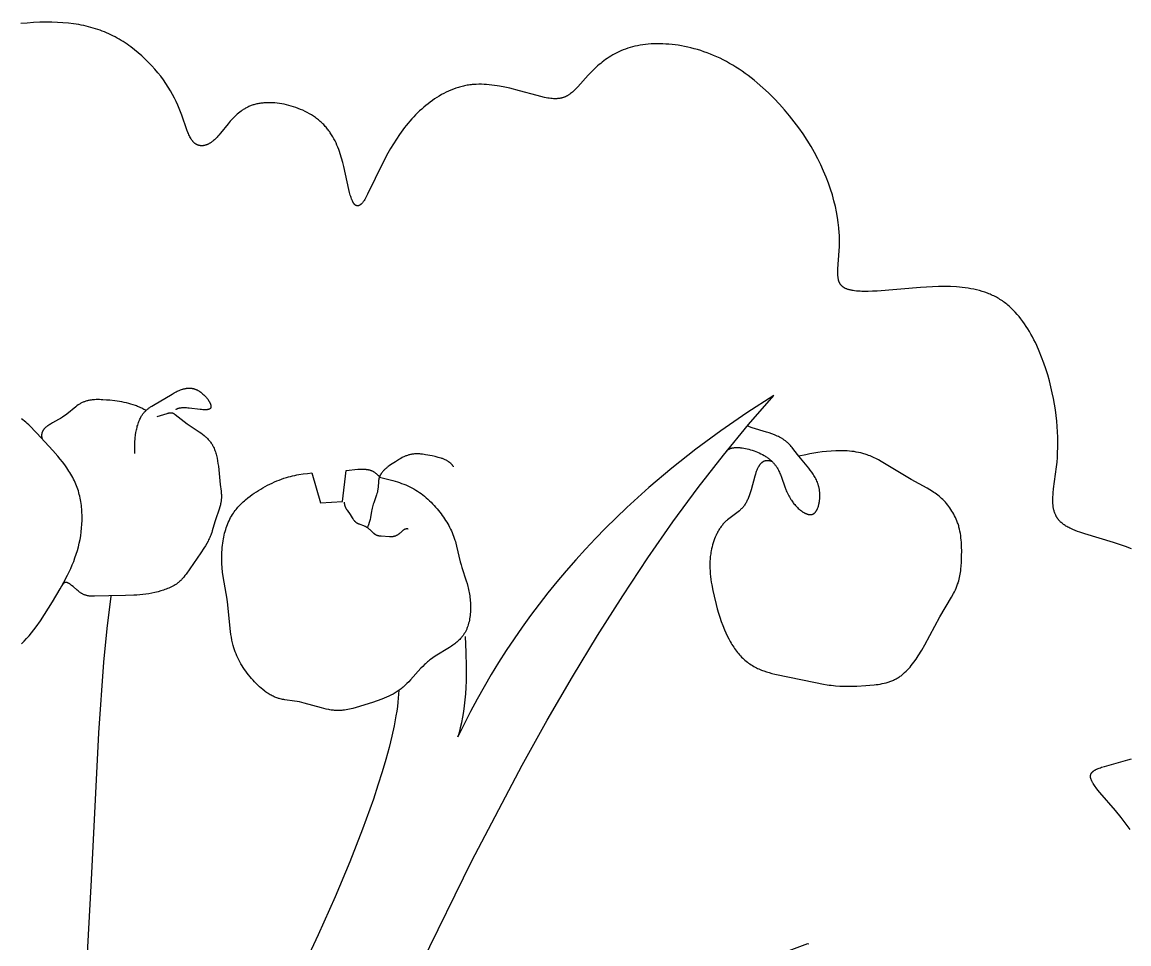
# Model space of a CAD drawing. Extents: x 238 to 525, y 206 to 336.
# Drawn here: x 294.6 to 368.9, y 274.5 to 336.4 of the extents above; entities that cross this region are included whole.
import ezdxf

# ---------------------------------------------------------------- set-up
doc = ezdxf.new("R2010")
doc.units = 0
doc.layers.get('0').update_dxf_attribs({"linetype": 'CONTINUOUS'})

msp = doc.modelspace()

# ---------------------------------------------------------------- linework, layer by layer
at = {"color": 7, "linetype": 'CONTINUOUS'}
for points in [[(369.071, 301.058), (368.671, 301.208), (368.267, 301.347), (367.861, 301.476), (365.938, 302.047), (365.599, 302.161), (365.438, 302.22), (365.283, 302.28), (365.134, 302.342), (364.993, 302.406), (364.925, 302.439), (364.859, 302.472), (364.795, 302.506), (364.733, 302.541), (364.673, 302.577), (364.615, 302.613), (364.56, 302.65), (364.507, 302.687), (364.456, 302.726), (364.407, 302.765), (364.361, 302.805), (364.316, 302.846), (364.274, 302.888), (364.254, 302.909), (364.234, 302.93), (364.215, 302.952), (364.196, 302.973), (364.178, 302.995), (364.16, 303.017), (364.143, 303.04), (364.126, 303.062), (364.11, 303.085), (364.094, 303.108), (364.079, 303.131), (364.064, 303.154), (364.049, 303.178), (364.035, 303.201), (364.022, 303.225), (364.009, 303.249), (363.984, 303.298), (363.961, 303.347), (363.939, 303.397), (363.92, 303.448), (363.901, 303.5), (363.885, 303.552), (363.869, 303.605), (363.856, 303.658), (363.843, 303.713), (363.832, 303.768), (363.823, 303.823), (363.815, 303.88), (363.807, 303.937), (363.802, 303.995), (363.797, 304.053), (363.793, 304.112), (363.791, 304.172), (363.789, 304.293), (363.791, 304.417), (363.796, 304.543), (363.804, 304.672), (363.816, 304.803), (363.845, 305.072), (364.043, 306.544), (364.074, 306.861), (364.098, 307.185), (364.115, 307.516), (364.125, 307.853), (364.127, 308.196), (364.121, 308.545), (364.107, 308.899), (364.084, 309.26), (364.052, 309.625), (364.011, 309.996), (363.961, 310.371), (363.901, 310.752), (363.831, 311.137), (363.751, 311.526), (363.661, 311.919), (363.559, 312.316), (363.447, 312.716), (363.323, 313.118), (363.187, 313.519), (363.04, 313.918), (362.88, 314.313), (362.708, 314.701), (362.617, 314.892), (362.523, 315.081), (362.426, 315.267), (362.325, 315.45), (362.222, 315.631), (362.114, 315.807), (362.004, 315.98), (361.89, 316.15), (361.772, 316.315), (361.651, 316.476), (361.527, 316.632), (361.399, 316.783), (361.267, 316.93), (361.132, 317.07), (360.993, 317.206), (360.923, 317.271), (360.851, 317.335), (360.778, 317.398), (360.705, 317.458), (360.63, 317.518), (360.555, 317.575), (360.478, 317.631), (360.401, 317.685), (360.322, 317.738), (360.243, 317.789), (360.163, 317.838), (360.082, 317.885), (360, 317.931), (359.917, 317.975), (359.833, 318.017), (359.748, 318.057), (359.662, 318.096), (359.576, 318.134), (359.489, 318.169), (359.401, 318.204), (359.223, 318.268), (359.042, 318.326), (358.859, 318.378), (358.673, 318.425), (358.485, 318.467), (358.295, 318.504), (358.102, 318.537), (357.909, 318.565), (357.713, 318.588), (357.516, 318.607), (357.318, 318.623), (356.92, 318.644), (356.518, 318.651), (356.116, 318.648), (355.713, 318.635), (354.914, 318.588), (352.001, 318.352), (351.688, 318.337), (351.391, 318.328), (351.11, 318.327), (350.977, 318.33), (350.847, 318.335), (350.723, 318.342), (350.603, 318.352), (350.488, 318.365), (350.379, 318.38), (350.326, 318.389), (350.275, 318.399), (350.224, 318.409), (350.176, 318.421), (350.128, 318.433), (350.082, 318.445), (350.038, 318.459), (349.995, 318.474), (349.953, 318.489), (349.913, 318.505), (349.874, 318.522), (349.855, 318.531), (349.837, 318.54), (349.819, 318.55), (349.801, 318.559), (349.784, 318.569), (349.767, 318.579), (349.751, 318.59), (349.735, 318.6), (349.719, 318.611), (349.704, 318.622), (349.689, 318.633), (349.675, 318.645), (349.661, 318.657), (349.647, 318.669), (349.634, 318.681), (349.621, 318.694), (349.608, 318.707), (349.596, 318.72), (349.584, 318.733), (349.573, 318.746), (349.562, 318.76), (349.551, 318.774), (349.541, 318.789), (349.531, 318.803), (349.521, 318.818), (349.512, 318.833), (349.502, 318.848), (349.494, 318.864), (349.485, 318.879), (349.477, 318.895), (349.469, 318.911), (349.462, 318.928), (349.455, 318.945), (349.448, 318.962), (349.441, 318.979), (349.435, 318.996), (349.429, 319.014), (349.423, 319.032), (349.413, 319.068), (349.403, 319.106), (349.395, 319.144), (349.387, 319.183), (349.38, 319.224), (349.374, 319.265), (349.37, 319.307), (349.366, 319.35), (349.362, 319.394), (349.36, 319.439), (349.357, 319.531), (349.357, 319.627), (349.359, 319.727), (349.363, 319.83), (349.453, 321.052), (349.466, 321.336), (349.472, 321.633), (349.469, 321.942), (349.463, 322.102), (349.454, 322.264), (349.428, 322.597), (349.388, 322.941), (349.336, 323.295), (349.27, 323.659), (349.191, 324.031), (349.097, 324.41), (348.99, 324.797), (348.867, 325.191), (348.729, 325.589), (348.575, 325.993), (348.405, 326.401), (348.219, 326.812), (348.016, 327.225), (347.796, 327.641), (347.559, 328.058), (347.303, 328.475), (347.03, 328.89), (346.741, 329.303), (346.437, 329.712), (346.118, 330.116), (345.785, 330.512), (345.439, 330.899), (345.081, 331.277), (344.712, 331.642), (344.332, 331.995), (343.943, 332.333), (343.745, 332.496), (343.545, 332.654), (343.343, 332.809), (343.139, 332.958), (342.933, 333.103), (342.726, 333.243), (342.517, 333.378), (342.307, 333.507), (342.095, 333.631), (341.882, 333.749), (341.668, 333.861), (341.453, 333.968), (341.237, 334.068), (341.021, 334.163), (340.804, 334.252), (340.586, 334.336), (340.369, 334.413), (340.152, 334.486), (339.935, 334.552), (339.718, 334.614), (339.502, 334.669), (339.287, 334.72), (339.073, 334.765), (338.86, 334.805), (338.648, 334.84), (338.437, 334.87), (338.228, 334.895), (338.021, 334.914), (337.816, 334.929), (337.614, 334.939), (337.413, 334.944), (337.215, 334.944), (337.02, 334.939), (336.827, 334.93), (336.638, 334.916), (336.452, 334.897), (336.269, 334.874), (336.09, 334.846), (335.914, 334.814), (335.742, 334.778), (335.575, 334.737), (335.411, 334.692), (335.252, 334.643), (335.098, 334.59), (334.947, 334.533), (334.801, 334.472), (334.659, 334.408), (334.52, 334.341), (334.386, 334.271), (334.255, 334.198), (334.128, 334.123), (334.005, 334.046), (333.885, 333.966), (333.769, 333.884), (333.656, 333.801), (333.546, 333.717), (333.44, 333.631), (333.336, 333.544), (333.236, 333.456), (333.138, 333.368), (332.952, 333.191), (332.775, 333.014), (332.609, 332.838), (331.899, 332.051), (331.776, 331.921), (331.715, 331.861), (331.655, 331.803), (331.596, 331.747), (331.537, 331.695), (331.477, 331.646), (331.418, 331.599), (331.388, 331.577), (331.358, 331.555), (331.328, 331.534), (331.297, 331.514), (331.267, 331.495), (331.236, 331.476), (331.205, 331.458), (331.174, 331.441), (331.143, 331.425), (331.111, 331.409), (331.078, 331.394), (331.046, 331.38), (331.013, 331.366), (330.98, 331.354), (330.946, 331.342), (330.911, 331.331), (330.877, 331.32), (330.841, 331.311), (330.806, 331.302), (330.769, 331.294), (330.732, 331.287), (330.695, 331.28), (330.657, 331.275), (330.618, 331.27), (330.578, 331.266), (330.538, 331.262), (330.497, 331.26), (330.455, 331.258), (330.413, 331.257), (330.369, 331.257), (330.325, 331.258), (330.28, 331.26), (330.187, 331.265), (330.091, 331.274), (329.99, 331.286), (329.886, 331.302), (329.777, 331.321), (329.664, 331.343), (329.424, 331.398), (329.166, 331.464), (327.992, 331.79), (327.339, 331.955), (327.001, 332.03), (326.657, 332.096), (326.484, 332.125), (326.31, 332.151), (326.135, 332.173), (325.96, 332.192), (325.784, 332.207), (325.609, 332.217), (325.433, 332.223), (325.258, 332.224), (325.083, 332.219), (324.908, 332.209), (324.822, 332.202), (324.735, 332.193), (324.649, 332.182), (324.562, 332.17), (324.477, 332.157), (324.391, 332.142), (324.306, 332.125), (324.221, 332.107), (324.136, 332.087), (324.052, 332.065), (323.968, 332.042), (323.885, 332.018), (323.718, 331.964), (323.554, 331.905), (323.39, 331.841), (323.229, 331.77), (323.069, 331.695), (322.91, 331.614), (322.753, 331.529), (322.598, 331.439), (322.445, 331.344), (322.293, 331.244), (322.144, 331.14), (321.996, 331.032), (321.85, 330.92), (321.707, 330.804), (321.565, 330.684), (321.426, 330.561), (321.288, 330.434), (321.153, 330.305), (321.02, 330.171), (320.89, 330.035), (320.762, 329.897), (320.636, 329.755), (320.513, 329.611), (320.393, 329.465), (320.275, 329.317), (320.159, 329.166), (319.936, 328.86), (319.725, 328.547), (319.524, 328.231), (319.333, 327.912), (319.153, 327.594), (318.819, 326.964), (317.796, 324.848), (317.696, 324.662), (317.647, 324.578), (317.6, 324.5), (317.555, 324.429), (317.532, 324.396), (317.51, 324.365), (317.488, 324.335), (317.466, 324.306), (317.444, 324.28), (317.423, 324.255), (317.402, 324.231), (317.381, 324.209), (317.361, 324.189), (317.351, 324.179), (317.341, 324.17), (317.331, 324.161), (317.32, 324.153), (317.311, 324.145), (317.301, 324.137), (317.291, 324.13), (317.281, 324.123), (317.271, 324.117), (317.262, 324.111), (317.252, 324.105), (317.243, 324.1), (317.233, 324.095), (317.224, 324.09), (317.214, 324.086), (317.205, 324.082), (317.196, 324.078), (317.186, 324.075), (317.182, 324.074), (317.177, 324.073), (317.173, 324.071), (317.168, 324.07), (317.164, 324.069), (317.159, 324.068), (317.155, 324.068), (317.15, 324.067), (317.146, 324.066), (317.141, 324.066), (317.137, 324.065), (317.132, 324.065), (317.128, 324.065), (317.123, 324.064), (317.119, 324.064), (317.115, 324.064), (317.11, 324.064), (317.106, 324.064), (317.102, 324.065), (317.097, 324.065), (317.093, 324.066), (317.089, 324.066), (317.084, 324.067), (317.08, 324.067), (317.076, 324.068), (317.071, 324.069), (317.067, 324.07), (317.063, 324.071), (317.059, 324.072), (317.054, 324.074), (317.05, 324.075), (317.046, 324.077), (317.042, 324.078), (317.038, 324.08), (317.033, 324.081), (317.029, 324.083), (317.025, 324.085), (317.021, 324.087), (317.017, 324.089), (317.013, 324.091), (317.009, 324.094), (317.004, 324.096), (316.996, 324.101), (316.988, 324.106), (316.98, 324.112), (316.972, 324.118), (316.964, 324.124), (316.956, 324.131), (316.948, 324.138), (316.94, 324.145), (316.933, 324.153), (316.925, 324.161), (316.917, 324.17), (316.909, 324.178), (316.902, 324.188), (316.894, 324.197), (316.886, 324.207), (316.879, 324.217), (316.871, 324.227), (316.857, 324.249), (316.842, 324.273), (316.827, 324.298), (316.813, 324.324), (316.798, 324.351), (316.784, 324.38), (316.77, 324.41), (316.756, 324.441), (316.742, 324.474), (316.715, 324.543), (316.688, 324.617), (316.662, 324.696), (316.635, 324.78), (316.585, 324.964), (316.535, 325.166), (316.207, 326.697), (316.135, 326.984), (316.053, 327.275), (315.961, 327.567), (315.911, 327.713), (315.857, 327.858), (315.8, 328.003), (315.739, 328.146), (315.675, 328.288), (315.607, 328.429), (315.535, 328.567), (315.459, 328.704), (315.378, 328.838), (315.336, 328.904), (315.292, 328.969), (315.248, 329.033), (315.202, 329.097), (315.155, 329.16), (315.107, 329.222), (315.058, 329.283), (315.007, 329.343), (314.955, 329.403), (314.901, 329.461), (314.846, 329.518), (314.79, 329.574), (314.733, 329.63), (314.674, 329.684), (314.614, 329.737), (314.553, 329.789), (314.49, 329.84), (314.427, 329.89), (314.362, 329.939), (314.297, 329.987), (314.163, 330.08), (314.025, 330.168), (313.884, 330.252), (313.74, 330.332), (313.593, 330.407), (313.444, 330.478), (313.293, 330.544), (313.139, 330.606), (312.985, 330.663), (312.829, 330.716), (312.672, 330.765), (312.515, 330.808), (312.357, 330.847), (312.199, 330.882), (312.042, 330.911), (311.885, 330.936), (311.73, 330.956), (311.575, 330.972), (311.422, 330.982), (311.271, 330.988), (311.123, 330.989), (310.976, 330.985), (310.904, 330.981), (310.833, 330.976), (310.762, 330.969), (310.692, 330.962), (310.623, 330.953), (310.555, 330.943), (310.488, 330.931), (310.422, 330.918), (310.357, 330.904), (310.293, 330.889), (310.23, 330.873), (310.168, 330.855), (310.107, 330.836), (310.047, 330.816), (309.988, 330.794), (309.93, 330.772), (309.873, 330.748), (309.817, 330.724), (309.762, 330.698), (309.708, 330.672), (309.655, 330.644), (309.603, 330.616), (309.552, 330.586), (309.501, 330.556), (309.451, 330.525), (309.403, 330.493), (309.355, 330.461), (309.307, 330.427), (309.215, 330.359), (309.126, 330.288), (309.039, 330.214), (308.956, 330.139), (308.875, 330.062), (308.796, 329.983), (308.719, 329.903), (308.645, 329.823), (308.573, 329.741), (308.434, 329.577), (307.929, 328.946), (307.811, 328.805), (307.752, 328.739), (307.693, 328.675), (307.634, 328.614), (307.576, 328.557), (307.517, 328.503), (307.458, 328.452), (307.4, 328.405), (307.37, 328.383), (307.341, 328.361), (307.312, 328.34), (307.283, 328.32), (307.254, 328.301), (307.225, 328.283), (307.196, 328.265), (307.167, 328.249), (307.138, 328.233), (307.11, 328.218), (307.081, 328.204), (307.053, 328.191), (307.024, 328.179), (306.996, 328.168), (306.968, 328.157), (306.94, 328.148), (306.912, 328.139), (306.884, 328.131), (306.856, 328.124), (306.829, 328.118), (306.801, 328.113), (306.774, 328.108), (306.747, 328.105), (306.72, 328.103), (306.693, 328.101), (306.667, 328.1), (306.641, 328.1), (306.627, 328.101), (306.614, 328.102), (306.601, 328.102), (306.588, 328.104), (306.575, 328.105), (306.562, 328.107), (306.55, 328.108), (306.537, 328.11), (306.524, 328.113), (306.511, 328.115), (306.499, 328.118), (306.486, 328.121), (306.473, 328.124), (306.461, 328.127), (306.449, 328.131), (306.436, 328.135), (306.424, 328.139), (306.412, 328.144), (306.399, 328.148), (306.387, 328.153), (306.375, 328.158), (306.363, 328.163), (306.351, 328.169), (306.339, 328.175), (306.327, 328.181), (306.316, 328.187), (306.304, 328.193), (306.292, 328.2), (306.269, 328.214), (306.246, 328.229), (306.224, 328.245), (306.201, 328.262), (306.179, 328.28), (306.157, 328.299), (306.136, 328.319), (306.115, 328.34), (306.094, 328.362), (306.073, 328.385), (306.053, 328.409), (306.033, 328.433), (306.013, 328.459), (305.994, 328.486), (305.975, 328.514), (305.956, 328.542), (305.938, 328.572), (305.919, 328.602), (305.901, 328.634), (305.866, 328.699), (305.832, 328.769), (305.798, 328.841), (305.764, 328.917), (305.731, 328.996), (305.666, 329.163), (305.315, 330.148), (305.144, 330.597), (305.048, 330.829), (304.943, 331.065), (304.828, 331.305), (304.703, 331.547), (304.566, 331.79), (304.418, 332.034), (304.259, 332.278), (304.089, 332.521), (303.909, 332.763), (303.72, 333.002), (303.521, 333.237), (303.314, 333.469), (303.097, 333.697), (302.873, 333.919), (302.642, 334.134), (302.403, 334.343), (302.157, 334.543), (301.905, 334.736), (301.777, 334.828), (301.648, 334.919), (301.517, 335.006), (301.384, 335.092), (301.251, 335.174), (301.116, 335.254), (300.98, 335.331), (300.842, 335.405), (300.703, 335.477), (300.562, 335.546), (300.42, 335.612), (300.276, 335.675), (300.13, 335.736), (299.983, 335.794), (299.834, 335.85), (299.683, 335.903), (299.53, 335.953), (299.375, 336), (299.219, 336.045), (299.06, 336.087), (298.899, 336.126), (298.736, 336.163), (298.57, 336.197), (298.403, 336.228), (298.06, 336.283), (297.708, 336.327), (297.346, 336.36), (296.974, 336.383), (296.59, 336.395), (296.196, 336.396), (295.789, 336.387), (295.374, 336.367), (294.951, 336.337), (294.524, 336.295)], [(368.979, 282.211), (368.782, 282.486), (368.583, 282.752), (368.384, 283.008), (367.99, 283.49), (366.954, 284.694), (366.817, 284.861), (366.694, 285.018), (366.638, 285.094), (366.586, 285.167), (366.538, 285.238), (366.494, 285.307), (366.474, 285.341), (366.455, 285.374), (366.437, 285.406), (366.421, 285.438), (366.405, 285.47), (366.391, 285.501), (366.378, 285.531), (366.366, 285.561), (366.356, 285.59), (366.351, 285.605), (366.346, 285.619), (366.342, 285.633), (366.339, 285.648), (366.335, 285.661), (366.332, 285.675), (366.329, 285.689), (366.327, 285.703), (366.325, 285.716), (366.323, 285.73), (366.322, 285.743), (366.321, 285.756), (366.32, 285.769), (366.32, 285.782), (366.32, 285.794), (366.321, 285.807), (366.322, 285.819), (366.323, 285.832), (366.324, 285.844), (366.326, 285.856), (366.329, 285.868), (366.331, 285.88), (366.335, 285.892), (366.338, 285.903), (366.342, 285.915), (366.346, 285.926), (366.351, 285.938), (366.356, 285.949), (366.362, 285.96), (366.367, 285.971), (366.374, 285.981), (366.38, 285.992), (366.388, 286.003), (366.395, 286.013), (366.403, 286.024), (366.411, 286.034), (366.42, 286.044), (366.429, 286.054), (366.438, 286.064), (366.448, 286.074), (366.458, 286.083), (366.469, 286.093), (366.48, 286.102), (366.491, 286.112), (366.503, 286.121), (366.515, 286.13), (366.527, 286.14), (366.54, 286.149), (366.566, 286.167), (366.594, 286.184), (366.623, 286.201), (366.654, 286.218), (366.685, 286.235), (366.718, 286.251), (366.753, 286.267), (366.825, 286.299), (366.901, 286.33), (366.983, 286.36), (367.068, 286.39), (367.25, 286.447), (368.832, 286.88), (369.082, 286.958)]]:
    msp.add_lwpolyline(points, dxfattribs=at)
at = {"color": 1, "linetype": 'CONTINUOUS'}
for points in [[(302.174, 307.448), (302.171, 308.109), (302.175, 308.256), (302.184, 308.402), (302.19, 308.476), (302.197, 308.55), (302.206, 308.627), (302.217, 308.705), (302.243, 308.862), (302.258, 308.943), (302.275, 309.024), (302.294, 309.107), (302.315, 309.19), (302.337, 309.273), (302.362, 309.356), (302.388, 309.438), (302.416, 309.519), (302.445, 309.599), (302.477, 309.677), (302.51, 309.754), (302.546, 309.827), (302.564, 309.863), (302.583, 309.899), (302.602, 309.933), (302.622, 309.967), (302.653, 310.016), (302.685, 310.063), (302.717, 310.108), (302.751, 310.152), (302.786, 310.194), (302.822, 310.234), (302.859, 310.274), (302.897, 310.311), (302.935, 310.348), (302.975, 310.383), (303.015, 310.418), (303.056, 310.451), (303.098, 310.483), (303.141, 310.515), (303.184, 310.545), (303.228, 310.575), (303.319, 310.634), (303.412, 310.69), (304.675, 311.435), (304.811, 311.512), (304.949, 311.585), (305.017, 311.619), (305.087, 311.651), (305.156, 311.681), (305.225, 311.71), (305.295, 311.735), (305.364, 311.759), (305.399, 311.769), (305.434, 311.779), (305.469, 311.789), (305.504, 311.797), (305.539, 311.805), (305.574, 311.812), (305.608, 311.818), (305.643, 311.823), (305.678, 311.828), (305.713, 311.831), (305.748, 311.834), (305.783, 311.835), (305.818, 311.836), (305.853, 311.835), (305.888, 311.834), (305.923, 311.832), (305.958, 311.828), (305.993, 311.824), (306.027, 311.818), (306.062, 311.811), (306.097, 311.803), (306.132, 311.794), (306.167, 311.784), (306.201, 311.772), (306.23, 311.762), (306.258, 311.75), (306.287, 311.738), (306.315, 311.726), (306.343, 311.712), (306.371, 311.698), (306.399, 311.683), (306.427, 311.667), (306.455, 311.651), (306.482, 311.634), (306.51, 311.617), (306.537, 311.599), (306.59, 311.561), (306.643, 311.521), (306.694, 311.48), (306.744, 311.437), (306.793, 311.393), (306.84, 311.347), (306.886, 311.301), (306.93, 311.253), (306.972, 311.206), (307.011, 311.158), (307.049, 311.109), (307.084, 311.061), (307.117, 311.013), (307.147, 310.965), (307.162, 310.942), (307.175, 310.918), (307.188, 310.895), (307.2, 310.872), (307.211, 310.85), (307.221, 310.827), (307.231, 310.805), (307.24, 310.783), (307.248, 310.762), (307.255, 310.741), (307.262, 310.72), (307.267, 310.7), (307.27, 310.69), (307.272, 310.681), (307.274, 310.671), (307.275, 310.661), (307.277, 310.652), (307.278, 310.643), (307.279, 310.634), (307.28, 310.625), (307.281, 310.616), (307.281, 310.607), (307.281, 310.598), (307.281, 310.59), (307.281, 310.582), (307.28, 310.574), (307.279, 310.566), (307.278, 310.558), (307.278, 310.554), (307.277, 310.55), (307.276, 310.547), (307.275, 310.543), (307.274, 310.539), (307.273, 310.535), (307.272, 310.532), (307.271, 310.528), (307.27, 310.525), (307.269, 310.521), (307.268, 310.518), (307.266, 310.515), (307.265, 310.511), (307.263, 310.508), (307.262, 310.505), (307.26, 310.502), (307.258, 310.497), (307.255, 310.493), (307.253, 310.489), (307.25, 310.485), (307.247, 310.481), (307.244, 310.477), (307.241, 310.473), (307.237, 310.469), (307.234, 310.466), (307.23, 310.462), (307.227, 310.459), (307.223, 310.455), (307.219, 310.452), (307.215, 310.449), (307.211, 310.446), (307.207, 310.443), (307.202, 310.44), (307.198, 310.437), (307.193, 310.434), (307.188, 310.431), (307.184, 310.429), (307.179, 310.426), (307.173, 310.423), (307.168, 310.421), (307.163, 310.419), (307.158, 310.416), (307.152, 310.414), (307.146, 310.412), (307.135, 310.408), (307.123, 310.404), (307.111, 310.401), (307.098, 310.398), (307.085, 310.395), (307.071, 310.392), (307.057, 310.39), (307.043, 310.388), (307.028, 310.386), (307.013, 310.384), (306.982, 310.382), (306.949, 310.38), (306.915, 310.379), (306.88, 310.379), (306.844, 310.38), (306.807, 310.381), (306.729, 310.386), (306.648, 310.392), (306.563, 310.401), (305.824, 310.491), (305.732, 310.499), (305.64, 310.505), (305.551, 310.509), (305.464, 310.511), (305.422, 310.51), (305.38, 310.509), (305.339, 310.507), (305.3, 310.503), (305.261, 310.499), (305.223, 310.494), (305.186, 310.488), (305.168, 310.485), (305.15, 310.481), (305.133, 310.477), (305.116, 310.473), (305.099, 310.468), (305.083, 310.463), (305.067, 310.458), (305.051, 310.452), (305.036, 310.446), (305.021, 310.44), (305.006, 310.434), (304.991, 310.427), (304.978, 310.419), (304.964, 310.412), (304.951, 310.404), (304.938, 310.396), (304.932, 310.391), (304.926, 310.387), (304.92, 310.382), (304.914, 310.378)], [(321.42, 273.229), (324.791, 280.118), (328.165, 286.525), (329.852, 289.549), (331.54, 292.451), (333.228, 295.234), (334.916, 297.896), (336.605, 300.437), (338.294, 302.858), (339.984, 305.159), (341.674, 307.339), (343.364, 309.399), (345.055, 311.339), (343.252, 310.175), (341.513, 308.976), (339.837, 307.74), (338.226, 306.469), (336.678, 305.163), (335.194, 303.82), (334.475, 303.135), (333.773, 302.441), (333.087, 301.739), (332.416, 301.027), (331.762, 300.307), (331.124, 299.577), (330.501, 298.839), (329.894, 298.091), (329.304, 297.335), (328.729, 296.57), (328.171, 295.795), (327.628, 295.012), (327.101, 294.22), (326.59, 293.419), (326.095, 292.609), (325.616, 291.79), (325.153, 290.962), (324.706, 290.125), (324.275, 289.279), (323.859, 288.424), (323.908, 288.578), (323.954, 288.736), (323.998, 288.897), (324.039, 289.062), (324.117, 289.403), (324.186, 289.758), (324.247, 290.128), (324.299, 290.512), (324.343, 290.911), (324.379, 291.324), (324.406, 291.752), (324.424, 292.195), (324.435, 292.652), (324.437, 293.123), (324.415, 294.11), (324.361, 295.155)], [(302.913, 310.327), (302.844, 310.367), (302.774, 310.406), (302.704, 310.444), (302.634, 310.479), (302.563, 310.514), (302.492, 310.546), (302.421, 310.578), (302.349, 310.608), (302.277, 310.636), (302.204, 310.663), (302.058, 310.714), (301.909, 310.76), (301.759, 310.802), (301.607, 310.839), (301.453, 310.873), (301.297, 310.904), (301.139, 310.931), (300.816, 310.978), (300.483, 311.016), (300.258, 311.037), (300.031, 311.053), (299.917, 311.059), (299.804, 311.062), (299.691, 311.063), (299.579, 311.061), (299.468, 311.056), (299.358, 311.047), (299.303, 311.042), (299.249, 311.035), (299.196, 311.028), (299.143, 311.019), (299.091, 311.009), (299.039, 310.998), (298.988, 310.986), (298.937, 310.973), (298.887, 310.958), (298.838, 310.942), (298.789, 310.925), (298.741, 310.907), (298.693, 310.886), (298.645, 310.864), (298.598, 310.841), (298.552, 310.816), (298.507, 310.79), (298.462, 310.764), (298.417, 310.735), (298.373, 310.706), (298.286, 310.645), (298.201, 310.581), (297.598, 310.088), (297.506, 310.018), (297.412, 309.949), (297.314, 309.883), (297.25, 309.842), (297.184, 309.801), (297.05, 309.723), (296.645, 309.5), (296.516, 309.426), (296.455, 309.389), (296.395, 309.351), (296.337, 309.312), (296.282, 309.272), (296.256, 309.252), (296.23, 309.232), (296.205, 309.211), (296.18, 309.19), (296.157, 309.169), (296.134, 309.147), (296.113, 309.125), (296.092, 309.103), (296.072, 309.08), (296.053, 309.057), (296.044, 309.046), (296.035, 309.034), (296.027, 309.022), (296.018, 309.01), (296.01, 308.998), (296.003, 308.986), (295.995, 308.974), (295.988, 308.961), (295.981, 308.949), (295.975, 308.936), (295.968, 308.923), (295.962, 308.911), (295.957, 308.898), (295.951, 308.884), (295.946, 308.871), (295.942, 308.858), (295.937, 308.844), (295.933, 308.831), (295.929, 308.817), (295.926, 308.803), (295.923, 308.789), (295.92, 308.775), (295.918, 308.76), (295.916, 308.746), (295.914, 308.731), (295.913, 308.717), (295.912, 308.702), (295.911, 308.687), (295.911, 308.671), (295.911, 308.656), (295.911, 308.64), (295.912, 308.625), (295.913, 308.609), (295.915, 308.593), (295.917, 308.576), (295.92, 308.56), (295.923, 308.543), (295.926, 308.527), (295.93, 308.51), (295.934, 308.493), (295.938, 308.475), (295.943, 308.458), (295.948, 308.44), (295.954, 308.422)], [(303.677, 309.939), (304.339, 310.141), (304.382, 310.152), (304.422, 310.162), (304.459, 310.17), (304.493, 310.176), (304.51, 310.179), (304.526, 310.181), (304.541, 310.183), (304.555, 310.185), (304.57, 310.186), (304.583, 310.186), (304.597, 310.186), (304.61, 310.186), (304.622, 310.186), (304.628, 310.185), (304.634, 310.185), (304.64, 310.184), (304.646, 310.183), (304.652, 310.182), (304.658, 310.181), (304.664, 310.18), (304.67, 310.179), (304.675, 310.178), (304.681, 310.176), (304.686, 310.175), (304.692, 310.173), (304.698, 310.172), (304.703, 310.17), (304.708, 310.168), (304.714, 310.166), (304.725, 310.162), (304.736, 310.157), (304.746, 310.152), (304.757, 310.146), (304.768, 310.14), (304.779, 310.134), (304.79, 310.127), (304.801, 310.12), (304.813, 310.112), (304.836, 310.096), (304.887, 310.057), (305.476, 309.601), (305.689, 309.447), (306.498, 308.902), (306.607, 308.823), (306.713, 308.743), (306.816, 308.661), (306.865, 308.619), (306.914, 308.576), (306.962, 308.532), (307.008, 308.488), (307.053, 308.443), (307.097, 308.396), (307.14, 308.349), (307.181, 308.3), (307.221, 308.25), (307.259, 308.199), (307.296, 308.147), (307.331, 308.094), (307.353, 308.059), (307.373, 308.023), (307.394, 307.987), (307.413, 307.951), (307.432, 307.914), (307.45, 307.876), (307.485, 307.8), (307.517, 307.721), (307.548, 307.641), (307.576, 307.56), (307.602, 307.477), (307.626, 307.392), (307.649, 307.307), (307.669, 307.22), (307.689, 307.133), (307.723, 306.955), (307.752, 306.776), (307.776, 306.595), (307.9, 305.377), (307.959, 304.916), (307.966, 304.841), (307.973, 304.767), (307.977, 304.692), (307.98, 304.617), (307.981, 304.54), (307.979, 304.463), (307.977, 304.424), (307.974, 304.385), (307.97, 304.345), (307.966, 304.305), (307.961, 304.264), (307.955, 304.223), (307.948, 304.181), (307.94, 304.139), (307.925, 304.07), (307.909, 304.001), (307.89, 303.93), (307.869, 303.858), (307.824, 303.713), (307.575, 302.989), (307.535, 302.86), (307.367, 302.264), (307.331, 302.15), (307.292, 302.036), (307.262, 301.957), (307.23, 301.879), (307.196, 301.8), (307.16, 301.721), (307.122, 301.642), (307.082, 301.563), (306.997, 301.404), (306.906, 301.245), (306.81, 301.087), (306.606, 300.771), (305.605, 299.352), (305.531, 299.25), (305.455, 299.151), (305.416, 299.102), (305.376, 299.055), (305.334, 299.008), (305.291, 298.962), (305.247, 298.917), (305.2, 298.873), (305.152, 298.83), (305.127, 298.809), (305.102, 298.789), (305.067, 298.762), (305.032, 298.736), (304.996, 298.71), (304.959, 298.685), (304.921, 298.66), (304.882, 298.636), (304.802, 298.589), (304.72, 298.543), (304.635, 298.5), (304.548, 298.459), (304.459, 298.419), (304.369, 298.381), (304.277, 298.345), (304.185, 298.311), (304.093, 298.279), (303.908, 298.219), (303.725, 298.166), (303.512, 298.112), (303.304, 298.066), (303.1, 298.028), (302.899, 297.997), (302.699, 297.973), (302.499, 297.954), (302.297, 297.94), (302.093, 297.929), (301.553, 297.914), (300.433, 297.902), (299.468, 297.863), (299.387, 297.863), (299.307, 297.864), (299.268, 297.866), (299.228, 297.868), (299.188, 297.871), (299.149, 297.875), (299.11, 297.88), (299.07, 297.886), (299.031, 297.893), (298.992, 297.9), (298.954, 297.909), (298.915, 297.919), (298.876, 297.93), (298.838, 297.942), (298.799, 297.956), (298.761, 297.971), (298.723, 297.987), (298.685, 298.005), (298.648, 298.024), (298.61, 298.045), (298.584, 298.061), (298.558, 298.077), (298.533, 298.093), (298.507, 298.111), (298.457, 298.147), (298.406, 298.185), (298.356, 298.225), (298.306, 298.266), (298.019, 298.517), (297.928, 298.593), (297.884, 298.629), (297.84, 298.661), (297.819, 298.677), (297.797, 298.691), (297.776, 298.705), (297.755, 298.718), (297.734, 298.73), (297.714, 298.741), (297.703, 298.747), (297.693, 298.752), (297.683, 298.756), (297.673, 298.761), (297.663, 298.765), (297.653, 298.769), (297.643, 298.772), (297.633, 298.776), (297.624, 298.779), (297.614, 298.781), (297.604, 298.784), (297.595, 298.786), (297.585, 298.788), (297.576, 298.789), (297.566, 298.79), (297.562, 298.791), (297.557, 298.791), (297.552, 298.791), (297.548, 298.792), (297.543, 298.792), (297.538, 298.792), (297.534, 298.792), (297.529, 298.792), (297.525, 298.791), (297.52, 298.791), (297.516, 298.79), (297.511, 298.79), (297.507, 298.789), (297.502, 298.789), (297.498, 298.788), (297.493, 298.787), (297.489, 298.786), (297.484, 298.785), (297.48, 298.784), (297.476, 298.782), (297.471, 298.781), (297.467, 298.78), (297.463, 298.778), (297.458, 298.776), (297.454, 298.775), (297.45, 298.773), (297.445, 298.771), (297.441, 298.769), (297.437, 298.767), (297.433, 298.764), (297.428, 298.762), (297.424, 298.759), (297.42, 298.757), (297.416, 298.754), (297.412, 298.751), (297.408, 298.748), (297.404, 298.745), (297.4, 298.742), (297.395, 298.739), (297.391, 298.736), (297.387, 298.732), (297.383, 298.728), (297.375, 298.721), (297.368, 298.713), (297.36, 298.704), (297.352, 298.696), (297.344, 298.686), (297.337, 298.676), (297.329, 298.666), (297.322, 298.655), (297.314, 298.644), (297.307, 298.632), (297.3, 298.619), (297.293, 298.607), (297.285, 298.593), (297.278, 298.579), (297.272, 298.565), (297.265, 298.55)], [(294.564, 294.667), (294.739, 294.845), (294.908, 295.028), (295.073, 295.217), (295.232, 295.41), (295.387, 295.607), (295.538, 295.807), (295.828, 296.218), (296.107, 296.638), (296.64, 297.494), (297.165, 298.375), (297.414, 298.82), (297.649, 299.271), (297.76, 299.5), (297.867, 299.731), (297.968, 299.965), (298.064, 300.202), (298.153, 300.442), (298.236, 300.685), (298.312, 300.933), (298.381, 301.185), (298.439, 301.43), (298.49, 301.679), (298.534, 301.931), (298.569, 302.184), (298.597, 302.44), (298.616, 302.696), (298.626, 302.952), (298.628, 303.208), (298.626, 303.336), (298.621, 303.463), (298.614, 303.59), (298.604, 303.716), (298.593, 303.842), (298.579, 303.967), (298.562, 304.091), (298.543, 304.215), (298.522, 304.337), (298.498, 304.459), (298.472, 304.58), (298.443, 304.699), (298.411, 304.817), (298.377, 304.934), (298.341, 305.049), (298.301, 305.163), (298.257, 305.281), (298.211, 305.396), (298.161, 305.51), (298.109, 305.623), (298.055, 305.734), (297.997, 305.844), (297.938, 305.952), (297.876, 306.059), (297.812, 306.165), (297.746, 306.27), (297.609, 306.477), (297.464, 306.68), (297.312, 306.88), (297.155, 307.077), (296.992, 307.271), (296.656, 307.656), (295.598, 308.809), (295.418, 309), (295.234, 309.187), (295.047, 309.367), (294.951, 309.454), (294.854, 309.539), (294.756, 309.622), (294.655, 309.701), (294.554, 309.778)], [(341.896, 307.616), (341.9, 307.622), (341.905, 307.628), (341.91, 307.634), (341.915, 307.64), (341.921, 307.646), (341.926, 307.652), (341.932, 307.657), (341.937, 307.663), (341.943, 307.668), (341.949, 307.674), (341.955, 307.679), (341.961, 307.684), (341.967, 307.689), (341.974, 307.694), (341.987, 307.704), (342.001, 307.713), (342.015, 307.722), (342.029, 307.731), (342.044, 307.74), (342.06, 307.748), (342.076, 307.756), (342.092, 307.763), (342.109, 307.77), (342.126, 307.777), (342.143, 307.783), (342.161, 307.79), (342.18, 307.795), (342.198, 307.801), (342.217, 307.806), (342.237, 307.811), (342.257, 307.816), (342.277, 307.82), (342.297, 307.824), (342.34, 307.831), (342.383, 307.837), (342.428, 307.841), (342.474, 307.845), (342.521, 307.847), (342.569, 307.848), (342.618, 307.848), (342.669, 307.847), (342.72, 307.844), (342.772, 307.841), (342.825, 307.836), (342.878, 307.83), (342.933, 307.824), (343.043, 307.807), (343.156, 307.786), (343.27, 307.761), (343.386, 307.732), (343.502, 307.7), (343.619, 307.663), (343.736, 307.623), (343.852, 307.58), (343.967, 307.533), (344.081, 307.482), (344.192, 307.429), (344.302, 307.372), (344.408, 307.312), (344.46, 307.281), (344.512, 307.25), (344.562, 307.217), (344.611, 307.184), (344.659, 307.15), (344.707, 307.116), (344.753, 307.081), (344.797, 307.045), (344.841, 307.009), (344.883, 306.972), (344.924, 306.934), (344.963, 306.896), (344.995, 306.864), (345.026, 306.831), (345.056, 306.798), (345.085, 306.764), (345.113, 306.73), (345.14, 306.696), (345.166, 306.662), (345.191, 306.627), (345.216, 306.591), (345.24, 306.556), (345.263, 306.52), (345.285, 306.484), (345.328, 306.41), (345.368, 306.335), (345.406, 306.26), (345.441, 306.183), (345.476, 306.105), (345.508, 306.027), (345.57, 305.867), (345.802, 305.205), (345.866, 305.036), (345.901, 304.951), (345.937, 304.867), (345.976, 304.782), (346.016, 304.698), (346.059, 304.613), (346.105, 304.529), (346.154, 304.446), (346.207, 304.362), (346.246, 304.304), (346.286, 304.246), (346.328, 304.189), (346.371, 304.132), (346.416, 304.076), (346.462, 304.021), (346.509, 303.967), (346.557, 303.914), (346.606, 303.863), (346.655, 303.813), (346.706, 303.765), (346.756, 303.719), (346.808, 303.675), (346.859, 303.633), (346.911, 303.593), (346.963, 303.555), (347.015, 303.52), (347.041, 303.504), (347.067, 303.488), (347.093, 303.473), (347.119, 303.458), (347.145, 303.445), (347.171, 303.432), (347.196, 303.42), (347.222, 303.409), (347.247, 303.398), (347.272, 303.389), (347.297, 303.38), (347.322, 303.372), (347.347, 303.365), (347.371, 303.359), (347.384, 303.356), (347.396, 303.354), (347.408, 303.352), (347.42, 303.35), (347.432, 303.348), (347.444, 303.346), (347.456, 303.345), (347.467, 303.344), (347.479, 303.344), (347.491, 303.343), (347.502, 303.343), (347.514, 303.343), (347.525, 303.343), (347.537, 303.344), (347.548, 303.345), (347.559, 303.346), (347.57, 303.347), (347.581, 303.349), (347.592, 303.35), (347.603, 303.353), (347.614, 303.355), (347.625, 303.358), (347.635, 303.361), (347.646, 303.364), (347.656, 303.368), (347.667, 303.372), (347.677, 303.376), (347.687, 303.38), (347.697, 303.385), (347.707, 303.39), (347.717, 303.395), (347.727, 303.401), (347.734, 303.406), (347.742, 303.411), (347.749, 303.416), (347.757, 303.421), (347.764, 303.426), (347.772, 303.432), (347.779, 303.438), (347.786, 303.444), (347.793, 303.45), (347.8, 303.456), (347.807, 303.463), (347.814, 303.469), (347.828, 303.483), (347.841, 303.497), (347.854, 303.513), (347.867, 303.528), (347.879, 303.545), (347.892, 303.562), (347.904, 303.579), (347.915, 303.597), (347.927, 303.616), (347.938, 303.635), (347.949, 303.655), (347.96, 303.675), (347.97, 303.696), (347.98, 303.717), (347.99, 303.739), (347.999, 303.761), (348.017, 303.807), (348.034, 303.854), (348.051, 303.903), (348.065, 303.953), (348.079, 304.004), (348.091, 304.057), (348.103, 304.11), (348.113, 304.165), (348.122, 304.22), (348.13, 304.276), (348.137, 304.333), (348.142, 304.39), (348.146, 304.448), (348.15, 304.505), (348.152, 304.563), (348.152, 304.621), (348.152, 304.678), (348.15, 304.736), (348.147, 304.793), (348.143, 304.849), (348.137, 304.905), (348.132, 304.952), (348.125, 304.998), (348.118, 305.044), (348.11, 305.089), (348.101, 305.133), (348.091, 305.178), (348.081, 305.221), (348.069, 305.265), (348.057, 305.308), (348.045, 305.35), (348.031, 305.392), (348.017, 305.434), (347.986, 305.516), (347.953, 305.596), (347.918, 305.675), (347.88, 305.753), (347.84, 305.829), (347.798, 305.904), (347.755, 305.978), (347.709, 306.051), (347.662, 306.123), (347.613, 306.194), (347.512, 306.333), (347.407, 306.47), (346.751, 307.259), (346.41, 307.698), (346.295, 307.841), (346.235, 307.91), (346.174, 307.979), (346.112, 308.045), (346.047, 308.111), (345.979, 308.174), (345.945, 308.205), (345.91, 308.235), (345.873, 308.265), (345.837, 308.294), (345.799, 308.322), (345.76, 308.35), (345.724, 308.375), (345.688, 308.4), (345.65, 308.424), (345.612, 308.447), (345.534, 308.492), (345.454, 308.536), (345.371, 308.577), (345.287, 308.617), (345.202, 308.655), (345.115, 308.691), (344.938, 308.76), (344.759, 308.823), (344.581, 308.881), (343.613, 309.169), (343.548, 309.191), (343.487, 309.213), (343.43, 309.236), (343.377, 309.258), (343.352, 309.27), (343.329, 309.281), (343.306, 309.293), (343.285, 309.305)], [(344.963, 306.896), (344.933, 306.907), (344.903, 306.917), (344.874, 306.926), (344.845, 306.935), (344.817, 306.942), (344.789, 306.948), (344.762, 306.953), (344.735, 306.957), (344.709, 306.961), (344.684, 306.963), (344.658, 306.965), (344.646, 306.965), (344.633, 306.965), (344.621, 306.965), (344.609, 306.965), (344.597, 306.965), (344.585, 306.964), (344.573, 306.963), (344.562, 306.962), (344.55, 306.961), (344.539, 306.959), (344.527, 306.958), (344.516, 306.956), (344.505, 306.954), (344.494, 306.951), (344.483, 306.949), (344.472, 306.946), (344.462, 306.943), (344.451, 306.94), (344.441, 306.937), (344.43, 306.933), (344.42, 306.929), (344.41, 306.925), (344.4, 306.921), (344.39, 306.917), (344.38, 306.912), (344.37, 306.908), (344.36, 306.903), (344.35, 306.898), (344.341, 306.893), (344.332, 306.887), (344.322, 306.882), (344.313, 306.876), (344.304, 306.87), (344.295, 306.864), (344.277, 306.851), (344.259, 306.837), (344.242, 306.823), (344.225, 306.809), (344.209, 306.793), (344.192, 306.777), (344.177, 306.76), (344.161, 306.743), (344.146, 306.725), (344.131, 306.706), (344.116, 306.687), (344.101, 306.667), (344.087, 306.647), (344.073, 306.626), (344.06, 306.605), (344.046, 306.583), (344.033, 306.561), (344.02, 306.538), (343.995, 306.49), (343.971, 306.441), (343.947, 306.39), (343.925, 306.338), (343.903, 306.283), (343.881, 306.228), (343.861, 306.17), (343.821, 306.052), (343.783, 305.929), (343.531, 305.003), (343.491, 304.87), (343.45, 304.739), (343.406, 304.611), (343.359, 304.486), (343.335, 304.425), (343.309, 304.366), (343.283, 304.307), (343.255, 304.25), (343.227, 304.195), (343.197, 304.141), (343.166, 304.088), (343.134, 304.037), (343.101, 303.988), (343.066, 303.94), (343.03, 303.894), (342.993, 303.849), (342.955, 303.806), (342.915, 303.765), (342.875, 303.724), (342.835, 303.685), (342.793, 303.646), (342.751, 303.609), (342.664, 303.537), (342.576, 303.467), (342.122, 303.134), (342.032, 303.064), (341.944, 302.993), (341.901, 302.955), (341.859, 302.917), (341.817, 302.878), (341.776, 302.837), (341.732, 302.792), (341.689, 302.745), (341.647, 302.697), (341.606, 302.647), (341.565, 302.596), (341.526, 302.544), (341.488, 302.491), (341.451, 302.436), (341.415, 302.381), (341.379, 302.324), (341.345, 302.267), (341.312, 302.208), (341.28, 302.149), (341.248, 302.088), (341.218, 302.027), (341.189, 301.965), (341.133, 301.839), (341.081, 301.711), (341.034, 301.581), (340.99, 301.448), (340.951, 301.315), (340.915, 301.181), (340.883, 301.046), (340.856, 300.91), (340.839, 300.814), (340.824, 300.717), (340.81, 300.621), (340.799, 300.525), (340.79, 300.428), (340.782, 300.332), (340.777, 300.236), (340.773, 300.141), (340.769, 299.949), (340.772, 299.759), (340.781, 299.568), (340.795, 299.379), (340.814, 299.189), (340.837, 299.001), (340.865, 298.813), (340.896, 298.625), (340.967, 298.252), (341.047, 297.881), (341.185, 297.307), (341.261, 297.021), (341.343, 296.738), (341.432, 296.455), (341.528, 296.174), (341.633, 295.894), (341.746, 295.616), (341.836, 295.413), (341.93, 295.212), (342.031, 295.014), (342.137, 294.819), (342.192, 294.723), (342.249, 294.628), (342.308, 294.535), (342.368, 294.443), (342.429, 294.353), (342.493, 294.265), (342.558, 294.178), (342.624, 294.094), (342.691, 294.013), (342.76, 293.934), (342.83, 293.857), (342.902, 293.783), (342.975, 293.71), (343.05, 293.64), (343.127, 293.572), (343.206, 293.506), (343.286, 293.442), (343.368, 293.381), (343.451, 293.322), (343.536, 293.265), (343.623, 293.21), (343.712, 293.158), (343.802, 293.109), (343.894, 293.061), (343.976, 293.022), (344.058, 292.985), (344.142, 292.949), (344.227, 292.915), (344.313, 292.883), (344.4, 292.852), (344.576, 292.794), (344.756, 292.741), (344.939, 292.693), (345.124, 292.648), (347.869, 292.085), (348.39, 291.975), (348.653, 291.928), (348.786, 291.908), (348.921, 291.89), (349.06, 291.874), (349.2, 291.86), (349.484, 291.84), (349.771, 291.829), (350.061, 291.825), (350.353, 291.828), (350.645, 291.837), (351.227, 291.869), (351.512, 291.89), (351.793, 291.918), (351.932, 291.935), (352.07, 291.954), (352.206, 291.976), (352.341, 292.002), (352.473, 292.031), (352.604, 292.064), (352.669, 292.082), (352.733, 292.101), (352.796, 292.121), (352.859, 292.142), (352.921, 292.165), (352.983, 292.189), (353.044, 292.214), (353.104, 292.241), (353.163, 292.269), (353.222, 292.298), (353.28, 292.329), (353.337, 292.362), (353.391, 292.394), (353.444, 292.427), (353.496, 292.462), (353.548, 292.498), (353.599, 292.536), (353.649, 292.574), (353.699, 292.614), (353.748, 292.655), (353.796, 292.697), (353.844, 292.74), (353.937, 292.83), (354.029, 292.923), (354.118, 293.019), (354.205, 293.118), (354.289, 293.22), (354.372, 293.325), (354.453, 293.432), (354.609, 293.65), (354.758, 293.873), (354.986, 294.239), (355.2, 294.608), (356.207, 296.478), (356.992, 297.802), (357.124, 298.045), (357.187, 298.167), (357.246, 298.291), (357.302, 298.416), (357.354, 298.542), (357.402, 298.67), (357.425, 298.734), (357.446, 298.799), (357.478, 298.906), (357.506, 299.014), (357.532, 299.123), (357.555, 299.233), (357.575, 299.344), (357.593, 299.456), (357.608, 299.568), (357.622, 299.681), (357.642, 299.907), (357.657, 300.135), (357.67, 300.591), (357.672, 300.894), (357.667, 301.194), (357.661, 301.343), (357.652, 301.492), (357.64, 301.64), (357.625, 301.787), (357.607, 301.934), (357.584, 302.079), (357.557, 302.224), (357.526, 302.369), (357.49, 302.512), (357.47, 302.583), (357.449, 302.654), (357.426, 302.725), (357.402, 302.796), (357.376, 302.866), (357.349, 302.936), (357.303, 303.047), (357.254, 303.158), (357.2, 303.267), (357.143, 303.375), (357.083, 303.482), (357.02, 303.587), (356.953, 303.691), (356.884, 303.792), (356.812, 303.892), (356.736, 303.989), (356.659, 304.084), (356.578, 304.176), (356.495, 304.265), (356.41, 304.352), (356.323, 304.435), (356.234, 304.515), (356.151, 304.584), (356.067, 304.651), (355.982, 304.715), (355.895, 304.777), (355.807, 304.836), (355.718, 304.894), (355.537, 305.006), (355.353, 305.112), (354.292, 305.699), (352.268, 306.91), (352.085, 307.013), (351.9, 307.11), (351.806, 307.157), (351.712, 307.202), (351.617, 307.244), (351.521, 307.285), (351.424, 307.323), (351.326, 307.359), (351.255, 307.384), (351.184, 307.407), (351.112, 307.428), (351.04, 307.449), (350.894, 307.486), (350.746, 307.519), (350.596, 307.547), (350.445, 307.571), (350.293, 307.591), (350.14, 307.607), (349.987, 307.619), (349.833, 307.628), (349.679, 307.633), (349.524, 307.635), (349.37, 307.634), (349.216, 307.63), (348.91, 307.613), (348.609, 307.588), (348.313, 307.554), (348.024, 307.513), (347.744, 307.468), (347.476, 307.418), (347.219, 307.366), (346.751, 307.259)], [(323.571, 306.56), (323.555, 306.583), (323.538, 306.605), (323.521, 306.628), (323.503, 306.649), (323.485, 306.67), (323.467, 306.691), (323.449, 306.71), (323.431, 306.73), (323.412, 306.749), (323.393, 306.767), (323.373, 306.785), (323.354, 306.802), (323.334, 306.819), (323.314, 306.836), (323.294, 306.852), (323.273, 306.868), (323.252, 306.883), (323.232, 306.897), (323.21, 306.912), (323.189, 306.926), (323.146, 306.952), (323.102, 306.977), (323.057, 307.001), (323.011, 307.023), (322.965, 307.044), (322.918, 307.064), (322.871, 307.083), (322.823, 307.101), (322.775, 307.117), (322.726, 307.133), (322.627, 307.162), (322.527, 307.189), (322.325, 307.236), (322.121, 307.279), (321.69, 307.368), (321.583, 307.386), (321.474, 307.401), (321.42, 307.407), (321.366, 307.413), (321.311, 307.417), (321.256, 307.42), (321.203, 307.422), (321.149, 307.423), (321.095, 307.422), (321.042, 307.421), (320.988, 307.418), (320.934, 307.414), (320.881, 307.408), (320.827, 307.401), (320.774, 307.394), (320.721, 307.384), (320.669, 307.374), (320.616, 307.362), (320.565, 307.348), (320.513, 307.334), (320.462, 307.318), (320.412, 307.3), (320.363, 307.281), (320.314, 307.261), (320.265, 307.239), (320.217, 307.217), (320.169, 307.193), (320.122, 307.168), (320.029, 307.117), (319.937, 307.063), (319.666, 306.893), (319.331, 306.681), (319.249, 306.624), (319.169, 306.566), (319.129, 306.535), (319.09, 306.504), (319.052, 306.472), (319.013, 306.439), (318.976, 306.405), (318.939, 306.37), (318.904, 306.334), (318.869, 306.298), (318.835, 306.26), (318.802, 306.221), (318.77, 306.181), (318.74, 306.141), (318.726, 306.12), (318.712, 306.1), (318.698, 306.079), (318.685, 306.058), (318.672, 306.036), (318.659, 306.015), (318.647, 305.993), (318.636, 305.971), (318.625, 305.949), (318.614, 305.927), (318.605, 305.904), (318.595, 305.882), (318.586, 305.859), (318.578, 305.836), (318.57, 305.813), (318.563, 305.789), (318.557, 305.767), (318.552, 305.745), (318.547, 305.722), (318.542, 305.7), (318.538, 305.677), (318.534, 305.654), (318.527, 305.608), (318.522, 305.562), (318.518, 305.516), (318.503, 305.233), (318.496, 305.14), (318.492, 305.093), (318.486, 305.047), (318.478, 305), (318.469, 304.953), (318.459, 304.907), (318.448, 304.861), (318.435, 304.815), (318.422, 304.769), (318.393, 304.678), (318.204, 304.136), (318.176, 304.044), (318.15, 303.952), (318.126, 303.86), (318.103, 303.767), (318.082, 303.674), (318.063, 303.58), (317.987, 303.157), (317.959, 303.016), (317.943, 302.947), (317.926, 302.878), (317.906, 302.809), (317.885, 302.741), (317.873, 302.708), (317.861, 302.674), (317.848, 302.641), (317.834, 302.608), (317.819, 302.575), (317.804, 302.542), (317.788, 302.51), (317.771, 302.478)], [(318.59, 305.868), (319.499, 305.626), (319.792, 305.538), (319.936, 305.491), (320.079, 305.442), (320.22, 305.389), (320.36, 305.334), (320.499, 305.274), (320.636, 305.211), (320.771, 305.143), (320.904, 305.07), (321.027, 304.997), (321.149, 304.92), (321.269, 304.839), (321.387, 304.754), (321.504, 304.665), (321.618, 304.573), (321.731, 304.477), (321.841, 304.379), (321.949, 304.277), (322.056, 304.173), (322.16, 304.067), (322.261, 303.959), (322.36, 303.849), (322.457, 303.737), (322.551, 303.623), (322.642, 303.508), (322.725, 303.4), (322.806, 303.291), (322.884, 303.181), (322.96, 303.07), (323.033, 302.958), (323.103, 302.845), (323.171, 302.73), (323.236, 302.615), (323.298, 302.498), (323.358, 302.379), (323.415, 302.26), (323.469, 302.138), (323.52, 302.016), (323.568, 301.892), (323.613, 301.766), (323.655, 301.638), (323.686, 301.536), (323.715, 301.433), (323.77, 301.224), (324.012, 300.172), (324.066, 299.967), (324.119, 299.786), (324.412, 298.898), (324.467, 298.717), (324.518, 298.531), (324.544, 298.427), (324.568, 298.322), (324.59, 298.216), (324.611, 298.109), (324.63, 298.001), (324.646, 297.892), (324.661, 297.782), (324.674, 297.672), (324.685, 297.561), (324.693, 297.451), (324.699, 297.34), (324.703, 297.229), (324.705, 297.118), (324.704, 297.008), (324.701, 296.898), (324.695, 296.789), (324.686, 296.681), (324.675, 296.573), (324.661, 296.466), (324.645, 296.361), (324.625, 296.257), (324.603, 296.154), (324.577, 296.053), (324.549, 295.953), (324.517, 295.856), (324.5, 295.807), (324.482, 295.76), (324.464, 295.713), (324.444, 295.666), (324.424, 295.62), (324.403, 295.575), (324.381, 295.53), (324.358, 295.486), (324.335, 295.443), (324.31, 295.4), (324.285, 295.358), (324.259, 295.316), (324.232, 295.275), (324.204, 295.235), (324.178, 295.2), (324.152, 295.166), (324.125, 295.132), (324.097, 295.099), (324.069, 295.066), (324.04, 295.034), (323.981, 294.971), (323.919, 294.91), (323.855, 294.851), (323.789, 294.793), (323.722, 294.736), (323.652, 294.681), (323.581, 294.628), (323.508, 294.575), (323.434, 294.523), (323.283, 294.422), (322.334, 293.835), (322.179, 293.732), (322.027, 293.624), (321.954, 293.568), (321.881, 293.51), (321.814, 293.455), (321.748, 293.398), (321.683, 293.34), (321.619, 293.28), (321.495, 293.159), (321.373, 293.034), (320.673, 292.26), (320.554, 292.133), (320.433, 292.01), (320.308, 291.889), (320.245, 291.831), (320.18, 291.773), (320.114, 291.717), (320.047, 291.663), (319.979, 291.609), (319.909, 291.558), (319.844, 291.512), (319.778, 291.467), (319.71, 291.424), (319.641, 291.382), (319.572, 291.341), (319.501, 291.301), (319.357, 291.225), (319.21, 291.153), (319.06, 291.085), (318.907, 291.021), (318.752, 290.959), (318.439, 290.845), (318.122, 290.74), (317.033, 290.405), (316.806, 290.343), (316.693, 290.314), (316.58, 290.288), (316.467, 290.265), (316.353, 290.244), (316.239, 290.227), (316.125, 290.213), (316.068, 290.207), (316.01, 290.203), (315.952, 290.199), (315.894, 290.197), (315.836, 290.196), (315.777, 290.196), (315.718, 290.197), (315.659, 290.199), (315.581, 290.204), (315.502, 290.211), (315.423, 290.22), (315.344, 290.231), (315.263, 290.244), (315.183, 290.258), (315.021, 290.291), (314.858, 290.329), (314.694, 290.371), (313.541, 290.699), (313.379, 290.739), (313.218, 290.775), (313.058, 290.806), (312.891, 290.832), (312.241, 290.914), (312.162, 290.927), (312.083, 290.941), (312.004, 290.957), (311.926, 290.976), (311.849, 290.996), (311.81, 291.008), (311.771, 291.02), (311.706, 291.043), (311.641, 291.067), (311.576, 291.093), (311.512, 291.122), (311.448, 291.153), (311.384, 291.185), (311.321, 291.219), (311.258, 291.255), (311.196, 291.293), (311.134, 291.332), (311.072, 291.372), (311.011, 291.415), (310.95, 291.458), (310.89, 291.503), (310.771, 291.597), (310.654, 291.695), (310.54, 291.797), (310.428, 291.902), (310.318, 292.01), (310.212, 292.121), (310.108, 292.233), (310.008, 292.347), (309.91, 292.461), (309.81, 292.584), (309.713, 292.707), (309.621, 292.831), (309.532, 292.956), (309.447, 293.081), (309.366, 293.207), (309.29, 293.334), (309.216, 293.463), (309.147, 293.593), (309.082, 293.725), (309.021, 293.858), (308.964, 293.994), (308.91, 294.131), (308.861, 294.271), (308.815, 294.413), (308.774, 294.558), (308.728, 294.741), (308.687, 294.927), (308.652, 295.117), (308.621, 295.309), (308.569, 295.701), (308.414, 297.284), (308.366, 297.666), (308.303, 298.051), (308.162, 298.805), (308.1, 299.188), (308.062, 299.479), (308.034, 299.774), (308.015, 300.074), (308.01, 300.225), (308.007, 300.377), (308.007, 300.528), (308.01, 300.68), (308.016, 300.832), (308.025, 300.984), (308.037, 301.135), (308.053, 301.285), (308.071, 301.435), (308.094, 301.584), (308.116, 301.712), (308.141, 301.839), (308.169, 301.965), (308.199, 302.09), (308.232, 302.214), (308.269, 302.336), (308.307, 302.456), (308.349, 302.575), (308.394, 302.692), (308.442, 302.808), (308.492, 302.921), (308.546, 303.032), (308.602, 303.141), (308.662, 303.247), (308.725, 303.351), (308.79, 303.452), (308.847, 303.534), (308.906, 303.615), (308.967, 303.693), (309.03, 303.77), (309.094, 303.845), (309.161, 303.919), (309.229, 303.991), (309.299, 304.062), (309.371, 304.132), (309.445, 304.2), (309.52, 304.267), (309.596, 304.334), (309.754, 304.463), (309.917, 304.589), (310.051, 304.688), (310.189, 304.784), (310.329, 304.879), (310.472, 304.971), (310.617, 305.06), (310.765, 305.147), (310.916, 305.231), (311.068, 305.312), (311.222, 305.39), (311.378, 305.464), (311.535, 305.535), (311.694, 305.603), (311.854, 305.666), (312.015, 305.726), (312.177, 305.781), (312.34, 305.832), (312.48, 305.873), (312.621, 305.91), (312.762, 305.945), (312.904, 305.976), (313.046, 306.005), (313.188, 306.031), (313.473, 306.077), (313.76, 306.115), (314.047, 306.145), (314.624, 304.14), (316.101, 304.228), (316.351, 306.299), (317.147, 306.387), (317.282, 306.396), (317.349, 306.399), (317.415, 306.4), (317.481, 306.4), (317.547, 306.398), (317.612, 306.394), (317.676, 306.388), (317.708, 306.384), (317.74, 306.38), (317.771, 306.375), (317.803, 306.369), (317.834, 306.363), (317.865, 306.356), (317.896, 306.348), (317.927, 306.34), (317.957, 306.33), (317.988, 306.321), (318.018, 306.31), (318.048, 306.298), (318.077, 306.286), (318.107, 306.273), (318.136, 306.259), (318.165, 306.244), (318.193, 306.228), (318.222, 306.211), (318.25, 306.194), (318.278, 306.175), (318.306, 306.156), (318.333, 306.135), (318.36, 306.113), (318.387, 306.091), (318.413, 306.067), (318.44, 306.042), (318.465, 306.016), (318.491, 305.989), (318.516, 305.96), (318.541, 305.931), (318.566, 305.9), (318.59, 305.868), (318.59, 305.868)], [(316.226, 304.184), (316.226, 304.168), (316.227, 304.152), (316.227, 304.136), (316.228, 304.121), (316.23, 304.105), (316.231, 304.09), (316.233, 304.075), (316.236, 304.06), (316.238, 304.045), (316.241, 304.03), (316.244, 304.016), (316.247, 304.001), (316.251, 303.987), (316.254, 303.973), (316.258, 303.959), (316.263, 303.945), (316.272, 303.918), (316.282, 303.89), (316.293, 303.864), (316.304, 303.838), (316.316, 303.812), (316.329, 303.786), (316.343, 303.761), (316.357, 303.736), (316.372, 303.711), (316.387, 303.686), (316.418, 303.638), (316.619, 303.348), (316.753, 303.135), (316.799, 303.066), (316.822, 303.033), (316.846, 303), (316.871, 302.968), (316.884, 302.953), (316.897, 302.938), (316.91, 302.923), (316.924, 302.909), (316.938, 302.895), (316.952, 302.881), (316.967, 302.868), (316.982, 302.855), (316.997, 302.842), (317.012, 302.83), (317.022, 302.823), (317.032, 302.817), (317.051, 302.804), (317.071, 302.791), (317.092, 302.779), (317.113, 302.768), (317.134, 302.757), (317.156, 302.746), (317.178, 302.736), (317.223, 302.717), (317.27, 302.698), (317.509, 302.61), (317.557, 302.591), (317.604, 302.57), (317.627, 302.56), (317.65, 302.548), (317.673, 302.537), (317.696, 302.525), (317.718, 302.512), (317.74, 302.499), (317.761, 302.484), (317.782, 302.47), (317.803, 302.455), (317.824, 302.439), (317.844, 302.423), (317.864, 302.407), (317.903, 302.373), (317.941, 302.338), (318.127, 302.16), (318.164, 302.127), (318.202, 302.095), (318.221, 302.079), (318.24, 302.065), (318.26, 302.05), (318.279, 302.037), (318.299, 302.024), (318.32, 302.012), (318.33, 302.006), (318.34, 302), (318.351, 301.995), (318.361, 301.99), (318.379, 301.982), (318.397, 301.974), (318.415, 301.967), (318.434, 301.96), (318.452, 301.954), (318.471, 301.948), (318.491, 301.943), (318.51, 301.939), (318.529, 301.934), (318.549, 301.93), (318.569, 301.927), (318.589, 301.924), (318.629, 301.918), (318.67, 301.914), (318.711, 301.91), (319.257, 301.88), (319.319, 301.877), (319.35, 301.877), (319.381, 301.878), (319.411, 301.879), (319.442, 301.88), (319.473, 301.883), (319.503, 301.887), (319.518, 301.889), (319.533, 301.892), (319.563, 301.898), (319.593, 301.905), (319.622, 301.913), (319.652, 301.922), (319.681, 301.932), (319.71, 301.943), (319.738, 301.955), (319.767, 301.968), (319.794, 301.982), (319.822, 301.997), (319.848, 302.013), (319.875, 302.03), (319.9, 302.048), (319.926, 302.067), (319.938, 302.076), (319.95, 302.086), (319.967, 302.1), (319.983, 302.115), (320.015, 302.145), (320.108, 302.236), (320.139, 302.265), (320.155, 302.28), (320.171, 302.293), (320.187, 302.307), (320.203, 302.319), (320.22, 302.332), (320.228, 302.337), (320.237, 302.343), (320.245, 302.348), (320.254, 302.354), (320.263, 302.359), (320.271, 302.364), (320.28, 302.368), (320.29, 302.373), (320.299, 302.377), (320.308, 302.381), (320.318, 302.384), (320.327, 302.388), (320.337, 302.391), (320.347, 302.394), (320.357, 302.396), (320.367, 302.399), (320.377, 302.401), (320.387, 302.402), (320.398, 302.404), (320.409, 302.405), (320.42, 302.405), (320.431, 302.406), (320.442, 302.406), (320.454, 302.405), (320.465, 302.405), (320.477, 302.404), (320.489, 302.402), (320.501, 302.4), (320.514, 302.398), (320.526, 302.395)], [(300.786, 254.843), (297.299, 260.489), (297.515, 261.482), (297.715, 262.503), (297.898, 263.551), (298.066, 264.624), (298.361, 266.839), (298.608, 269.134), (298.986, 273.908), (299.262, 278.836), (299.753, 288.711), (300.091, 293.437), (300.31, 295.699), (300.572, 297.875)], [(319.89, 291.556), (319.876, 291.299), (319.855, 291.031), (319.827, 290.751), (319.791, 290.459), (319.748, 290.157), (319.697, 289.842), (319.574, 289.179), (319.42, 288.471), (319.235, 287.717), (319.019, 286.917), (318.771, 286.072), (318.492, 285.181), (318.18, 284.246), (317.457, 282.239), (316.601, 280.052), (315.606, 277.685), (314.471, 275.139), (313.192, 272.415), (310.19, 266.435), (306.574, 259.749), (303.566, 254.528)], [(347.415, 274.527), (347.329, 274.55), (343.094, 272.96)]]:
    msp.add_lwpolyline(points, dxfattribs=at)

doc.saveas('drawing.dxf')
